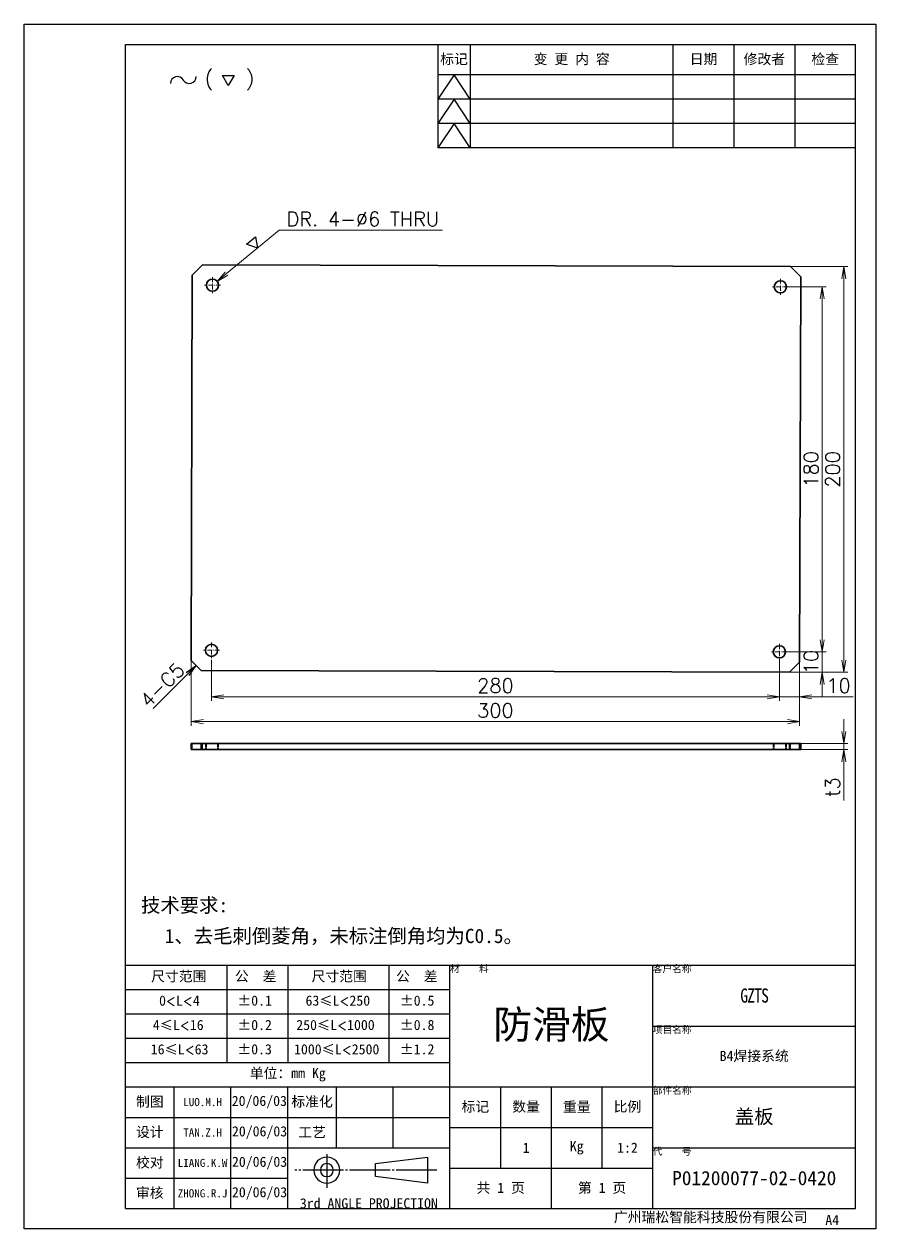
# Model space of a CAD drawing. Header units: millimetres. Extents: x -73083 to 81340, y -6859 to 6812.
# Drawn here: x 61181 to 61601, y -6850 to -6256 of the extents above; entities that cross this region are included whole.
import ezdxf

# ---------------------------------------------------------------- set-up
doc = ezdxf.new("R2010")
doc.units = ezdxf.units.MM
for name, pattern in [('AM_ISO02W050', [7.5, 6, -1.5]), ('AM_ISO08W050', [18, 12, -1.5, 3, -1.5]), ('CENTER-HOKUTO', [23, 20, -1, 1, -1]), ('DASHDOT', [18.5, 12, -3, 0.5, -3]), ('DASHED', [15, 12, -3])]:
    doc.linetypes.add(name, pattern=pattern)
for name, color, linetype in [('A4', 7, 'Continuous'), ('title_frame', 7, 'Continuous'), ('word_dim', 253, 'Continuous')]:
    doc.layers.add(name, color=color, linetype=linetype)
for name, color, linetype, lineweight in [('AM_7', 2, 'AM_ISO08W050', 25), ('AM_HID', 1, 'AM_ISO02W050', 25), ('AM_VIS', 7, 'Continuous', 50), ('SOLID LINE', 7, 'Continuous', 30)]:
    doc.layers.add(name, color=color, linetype=linetype, lineweight=lineweight)
doc.styles.get("Standard").update_dxf_attribs({"font": 'romans.shx', "bigfont": 'bigfont.shx'})
doc.dimstyles.new('STANDARD 1-2', dxfattribs={"dimscale": 2, "dimtxt": 3.5, "dimasz": 3, "dimexe": 1, "dimexo": 0, "dimgap": 1, "dimtad": 3, "dimdsep": 46, "dimtxsty": 'Standard', "dimblk1": 'OPEN', "dimblk2": 'OPEN', "dimsah": 1, "dimcen": 0, "dimclrd": 256, "dimclre": 256, "dimclrt": 3, "dimazin": 2, "dimtfac": 1, "dimtmove": 0, "dimatfit": 3, "dimldrblk": 'OPEN', "dimfxl": 0, "dimtolj": 1, "dimtzin": 0, "dimlwd": 13, "dimlwe": 13, "dimarcsym": 0})

# ---------------------------------------------------------------- blocks, each defined once
blk = doc.blocks.new('shiage0')
at = {"layer": 'word_dim', "color": 3, "linetype": 'Continuous'}
for centre, start, end in [((1.69, 0), 30, 180), ((4.61, 1.69), 210, 0)]:
    blk.add_arc(centre, 1.69, start, end, dxfattribs=at)
blk = doc.blocks.new('12')
at = {"layer": 'title_frame', "color": 3, "linetype": 'Continuous'}
blk.add_lwpolyline([(20.46, 3.03), (19.01, 5.53), (21.9, 5.53)], close=True, dxfattribs=at)
blk.add_blockref('shiage0', (6.23, 3.56), dxfattribs=at)
blk.add_text('(   )', height=3.5, dxfattribs=at).set_placement((14.64, 3.08))
blk = doc.blocks.new('_Open')
at = {"color": 0, "lineweight": -2}
for p, q in [((-1, 0.167), (0, 0)), ((-1, -0.167), (0, 0)), ((0, 0), (-1, 0))]:
    blk.add_line(p, q, dxfattribs=at)
blk = doc.blocks.new('*D714')
at = {"layer": 'DEFPOINTS', "color": 0, "ltscale": 2}
for p in [(61262.96, -6569.95), (61562.96, -6570.78), (61562.96, -6600.15)]:
    blk.add_point(p, dxfattribs=at)
at = {"layer": 'word_dim', "lineweight": 13, "ltscale": 2}
for p, q in [((61262.96, -6569.95), (61262.96, -6602.15)), ((61562.96, -6570.78), (61562.96, -6602.15)), ((61268.96, -6600.15), (61556.96, -6600.15))]:
    blk.add_line(p, q, dxfattribs=at)
at = {"layer": 'word_dim', "lineweight": 13, "ltscale": 2, "xscale": 6, "yscale": 6, "zscale": 6, "rotation": 180}
blk.add_blockref('_Open', (61262.96, -6600.15), dxfattribs=at)
at = {"layer": 'word_dim', "lineweight": 13, "ltscale": 2, "xscale": 6, "yscale": 6, "zscale": 6}
blk.add_blockref('_Open', (61562.96, -6600.15), dxfattribs=at)
at = {"layer": 'word_dim', "color": 3, "ltscale": 2, "insert": (61412.96, -6594.65), "char_height": 7, "attachment_point": 5}
blk.add_mtext('\\A1;300', dxfattribs=at)
blk = doc.blocks.new('*D715')
at = {"layer": 'DEFPOINTS', "color": 0, "ltscale": 2}
for p in [(61558.5, -6375.76), (61584.73, -6375.76), (61557.95, -6575.76)]:
    blk.add_point(p, dxfattribs=at)
at = {"layer": 'word_dim', "lineweight": 13, "ltscale": 2}
for p, q in [((61558.5, -6375.76), (61586.73, -6375.76)), ((61584.73, -6569.76), (61584.73, -6381.76)), ((61557.95, -6575.76), (61586.73, -6575.76))]:
    blk.add_line(p, q, dxfattribs=at)
at = {"layer": 'word_dim', "lineweight": 13, "ltscale": 2, "xscale": 6, "yscale": 6, "zscale": 6}
for p, rotation in [((61584.73, -6375.76), 90), ((61584.73, -6575.76), 270)]:
    blk.add_blockref('_Open', p, dxfattribs=dict(at, rotation=rotation))
at = {"layer": 'word_dim', "color": 3, "ltscale": 2, "insert": (61579.23, -6475.76), "char_height": 7, "attachment_point": 5, "rotation": 90}
blk.add_mtext('\\A1;200', dxfattribs=at)
blk = doc.blocks.new('*D716')
at = {"layer": 'DEFPOINTS', "color": 0, "ltscale": 2}
for p in [(61563.49, -6610.94), (61563.23, -6613.94), (61584.73, -6613.94)]:
    blk.add_point(p, dxfattribs=at)
at = {"layer": 'word_dim', "lineweight": 13, "ltscale": 2}
for p, q in [((61584.73, -6604.94), (61584.73, -6598.94)), ((61563.49, -6610.94), (61586.73, -6610.94)), ((61584.73, -6610.94), (61584.73, -6613.94)), ((61563.23, -6613.94), (61586.73, -6613.94)), ((61584.73, -6619.94), (61584.73, -6638.94))]:
    blk.add_line(p, q, dxfattribs=at)
at = {"layer": 'word_dim', "lineweight": 13, "ltscale": 2, "xscale": 6, "yscale": 6, "zscale": 6}
for p, rotation in [((61584.73, -6610.94), 270), ((61584.73, -6613.94), 90)]:
    blk.add_blockref('_Open', p, dxfattribs=dict(at, rotation=rotation))
at = {"layer": 'word_dim', "color": 3, "ltscale": 2, "insert": (61579.23, -6632.44), "char_height": 7, "attachment_point": 5, "rotation": 90}
blk.add_mtext('\\A1;{\\Fromans,bigfont|c134;t}3', dxfattribs=at)
blk = doc.blocks.new('*D717')
at = {"layer": 'DEFPOINTS', "color": 0, "linetype": 'Continuous', "ltscale": 2}
for p in [(61552.98, -6569.65), (61562.96, -6570.78), (61552.98, -6587.9)]:
    blk.add_point(p, dxfattribs=at)
at = {"layer": 'word_dim', "linetype": 'Continuous', "lineweight": 13, "ltscale": 2}
for p, q in [((61552.98, -6569.65), (61552.98, -6589.9)), ((61562.96, -6570.78), (61562.96, -6589.9)), ((61546.98, -6587.9), (61540.98, -6587.9)), ((61552.98, -6587.9), (61562.96, -6587.9)), ((61568.96, -6587.9), (61589.3, -6587.9))]:
    blk.add_line(p, q, dxfattribs=at)
at = {"layer": 'word_dim', "linetype": 'Continuous', "lineweight": 13, "ltscale": 2, "xscale": 6, "yscale": 6, "zscale": 6}
blk.add_blockref('_Open', (61552.98, -6587.9), dxfattribs=at)
at = {"layer": 'word_dim', "linetype": 'Continuous', "lineweight": 13, "ltscale": 2, "xscale": 6, "yscale": 6, "zscale": 6, "rotation": 180}
blk.add_blockref('_Open', (61562.96, -6587.9), dxfattribs=at)
at = {"layer": 'word_dim', "color": 3, "linetype": 'Continuous', "ltscale": 2, "insert": (61582.13, -6582.4), "char_height": 7, "attachment_point": 5}
blk.add_mtext('\\A1;10', dxfattribs=at)
blk = doc.blocks.new('*D718')
at = {"layer": 'DEFPOINTS', "color": 0, "linetype": 'Continuous', "ltscale": 2}
for p in [(61272.98, -6569.65), (61552.98, -6569.65), (61272.98, -6587.9)]:
    blk.add_point(p, dxfattribs=at)
at = {"layer": 'word_dim', "linetype": 'Continuous', "lineweight": 13, "ltscale": 2}
for p, q in [((61272.98, -6569.65), (61272.98, -6589.9)), ((61552.98, -6569.65), (61552.98, -6589.9)), ((61546.98, -6587.9), (61278.98, -6587.9))]:
    blk.add_line(p, q, dxfattribs=at)
at = {"layer": 'word_dim', "linetype": 'Continuous', "lineweight": 13, "ltscale": 2, "xscale": 6, "yscale": 6, "zscale": 6, "rotation": 180}
blk.add_blockref('_Open', (61272.98, -6587.9), dxfattribs=at)
at = {"layer": 'word_dim', "linetype": 'Continuous', "lineweight": 13, "ltscale": 2, "xscale": 6, "yscale": 6, "zscale": 6}
blk.add_blockref('_Open', (61552.98, -6587.9), dxfattribs=at)
at = {"layer": 'word_dim', "color": 3, "linetype": 'Continuous', "ltscale": 2, "insert": (61412.98, -6582.4), "char_height": 7, "attachment_point": 5}
blk.add_mtext('\\A1;280', dxfattribs=at)
blk = doc.blocks.new('*D719')
at = {"layer": 'DEFPOINTS', "color": 0, "linetype": 'Continuous', "ltscale": 2}
for p in [(61556.88, -6565.75), (61574.11, -6565.75), (61557.95, -6575.76)]:
    blk.add_point(p, dxfattribs=at)
at = {"layer": 'word_dim', "linetype": 'Continuous', "lineweight": 13, "ltscale": 2}
for p, q in [((61574.11, -6559.75), (61574.11, -6553.75)), ((61556.88, -6565.75), (61576.11, -6565.75)), ((61574.11, -6575.76), (61574.11, -6565.75)), ((61557.95, -6575.76), (61576.11, -6575.76)), ((61574.11, -6581.76), (61574.11, -6587.76))]:
    blk.add_line(p, q, dxfattribs=at)
at = {"layer": 'word_dim', "linetype": 'Continuous', "lineweight": 13, "ltscale": 2, "xscale": 6, "yscale": 6, "zscale": 6}
for p, rotation in [((61574.11, -6565.75), 270), ((61574.11, -6575.76), 90)]:
    blk.add_blockref('_Open', p, dxfattribs=dict(at, rotation=rotation))
at = {"layer": 'word_dim', "color": 3, "linetype": 'Continuous', "ltscale": 2, "insert": (61568.61, -6570.76), "char_height": 7, "attachment_point": 5, "rotation": 90}
blk.add_mtext('\\A1;10', dxfattribs=at)
blk = doc.blocks.new('*D720')
at = {"layer": 'DEFPOINTS', "color": 0, "linetype": 'Continuous', "ltscale": 2}
for p in [(61557.37, -6385.75), (61574.11, -6385.75), (61556.88, -6565.75)]:
    blk.add_point(p, dxfattribs=at)
at = {"layer": 'word_dim', "linetype": 'Continuous', "lineweight": 13, "ltscale": 2}
for p, q in [((61557.37, -6385.75), (61576.11, -6385.75)), ((61574.11, -6559.75), (61574.11, -6391.75)), ((61556.88, -6565.75), (61576.11, -6565.75))]:
    blk.add_line(p, q, dxfattribs=at)
at = {"layer": 'word_dim', "linetype": 'Continuous', "lineweight": 13, "ltscale": 2, "xscale": 6, "yscale": 6, "zscale": 6}
for p, rotation in [((61574.11, -6385.75), 90), ((61574.11, -6565.75), 270)]:
    blk.add_blockref('_Open', p, dxfattribs=dict(at, rotation=rotation))
at = {"layer": 'word_dim', "color": 3, "linetype": 'Continuous', "ltscale": 2, "insert": (61568.61, -6475.75), "char_height": 7, "attachment_point": 5, "rotation": 90}
blk.add_mtext('\\A1;180', dxfattribs=at)
blk = doc.blocks.new('*D721')
at = {"layer": 'DEFPOINTS', "color": 0, "linetype": 'Continuous', "ltscale": 2}
for p in [(61275.79, -6383.07), (61271.16, -6386.88)]:
    blk.add_point(p, dxfattribs=at)
at = {"layer": 'word_dim', "linetype": 'Continuous', "lineweight": 13, "ltscale": 2}
for p, q in [((61306.41, -6357.86), (61280.42, -6379.25)), ((61386.81, -6357.86), (61306.41, -6357.86))]:
    blk.add_line(p, q, dxfattribs=at)
at = {"layer": 'word_dim', "linetype": 'Continuous', "lineweight": 13, "ltscale": 2, "xscale": 6, "yscale": 6, "zscale": 6, "rotation": 219.4639238704422}
blk.add_blockref('_Open', (61275.79, -6383.07), dxfattribs=at)
at = {"layer": 'word_dim', "color": 3, "linetype": 'Continuous', "ltscale": 2, "insert": (61347.61, -6352.36), "char_height": 7, "attachment_point": 5}
blk.add_mtext('\\A1;DR. {\\Fromans,bigfont|c134;4}-∅6 THRU', dxfattribs=at)
blk = doc.blocks.new('shiage1')
at = {"layer": 'word_dim', "color": 3, "linetype": 'Continuous'}
for p, q in [((0, 0), (-1.44, 2.5)), ((-1.44, 2.5), (1.44, 2.5)), ((1.44, 2.5), (0, 0))]:
    blk.add_line(p, q, dxfattribs=at)

msp = doc.modelspace()

# ---------------------------------------------------------------- linework, layer by layer
at = {"layer": 'A4', "linetype": 'Continuous'}
msp.add_lwpolyline([(61180.56954, -6256.23232), (61600.56954, -6256.23232), (61600.56954, -6850.23232), (61180.56954, -6850.23232)], close=True, dxfattribs=at)
at = {"layer": 'AM_7', "linetype": 'DASHDOT', "lineweight": 13, "ltscale": 0.195}
for p, q in [((61277.37545, -6384.97439), (61269.57546, -6384.97439)), ((61273.47543, -6381.07436), (61273.47543, -6388.87435)), ((61553.47439, -6381.84987), (61553.47439, -6389.64986)), ((61557.37435, -6385.7499), (61549.57437, -6385.7499)), ((61272.97689, -6561.07369), (61272.97689, -6568.87368)), ((61552.97585, -6561.8492), (61552.97585, -6569.64919)), ((61276.87692, -6564.97365), (61269.07693, -6564.97365)), ((61556.87582, -6565.74917), (61549.07583, -6565.74917))]:
    msp.add_line(p, q, dxfattribs=at)
at = {"layer": 'AM_HID', "linetype": 'DASHED', "lineweight": 13, "ltscale": 0.075}
for p, q in [((61263.48934, -6613.94216), (61263.48934, -6610.94216)), ((61268.50314, -6613.94216), (61268.50314, -6610.94216)), ((61269.97689, -6610.94362), (61269.97689, -6613.94362)), ((61270.47543, -6610.94216), (61270.47543, -6613.94216)), ((61275.97689, -6610.94362), (61275.97689, -6613.94362)), ((61276.47543, -6610.94216), (61276.47543, -6613.94216)), ((61549.97585, -6610.94362), (61549.97585, -6613.94362)), ((61550.47439, -6610.94216), (61550.47439, -6613.94216)), ((61555.97585, -6610.94362), (61555.97585, -6613.94362)), ((61556.47439, -6610.94216), (61556.47439, -6613.94216)), ((61558.50204, -6610.94216), (61558.50204, -6613.94216))]:
    msp.add_line(p, q, dxfattribs=at)
at = {"layer": 'AM_VIS', "lineweight": 35, "ltscale": 0.176776}
msp.add_line((61268.50314, -6374.96053), (61263.48934, -6379.94668), dxfattribs=at)
at = {"layer": 'AM_VIS', "lineweight": 35}
for p, q in [((61558.50204, -6375.76375), (61268.50314, -6374.96053)), ((61262.9631, -6569.94594), (61263.48934, -6379.94668)), ((61563.48818, -6380.77761), (61562.96194, -6570.77688)), ((61267.94924, -6574.9598), (61557.94814, -6575.76296)), ((61267.94924, -6610.94375), (61557.94814, -6610.94375)), ((61267.94924, -6613.94375), (61557.94814, -6613.94375))]:
    msp.add_line(p, q, dxfattribs=at)
at = {"layer": 'AM_VIS', "lineweight": 35, "ltscale": 0.176777}
for p, q in [((61563.48818, -6380.77761), (61558.50204, -6375.76375)), ((61262.9631, -6569.94594), (61267.94924, -6574.9598))]:
    msp.add_line(p, q, dxfattribs=at)
at = {"layer": 'AM_VIS', "lineweight": 35, "ltscale": 0.176775}
msp.add_line((61562.96194, -6570.77688), (61557.94814, -6575.76296), dxfattribs=at)
at = {"layer": 'AM_VIS', "lineweight": 35, "ltscale": 0.075}
for p, q in [((61262.9631, -6610.94362), (61262.9631, -6613.94362)), ((61267.94924, -6610.94375), (61267.94924, -6613.94375)), ((61557.94814, -6613.94375), (61557.94814, -6610.94375)), ((61562.96194, -6613.94362), (61562.96194, -6610.94362)), ((61563.48818, -6610.94216), (61563.48818, -6613.94216))]:
    msp.add_line(p, q, dxfattribs=at)
at = {"layer": 'AM_VIS', "lineweight": 35, "ltscale": 0.124654}
for p, q in [((61262.9631, -6610.94362), (61267.94924, -6610.94375)), ((61262.9631, -6613.94362), (61267.94924, -6613.94375))]:
    msp.add_line(p, q, dxfattribs=at)
at = {"layer": 'AM_VIS', "lineweight": 35, "ltscale": 0.125345}
for p, q in [((61562.96194, -6610.94362), (61557.94814, -6610.94375)), ((61562.96194, -6613.94362), (61557.94814, -6613.94375))]:
    msp.add_line(p, q, dxfattribs=at)
at = {"layer": 'AM_VIS', "lineweight": 35, "ltscale": 0.013156}
for p, q in [((61563.48818, -6610.94216), (61562.96194, -6610.94362)), ((61563.48818, -6613.94216), (61562.96194, -6613.94362))]:
    msp.add_line(p, q, dxfattribs=at)
at = {"layer": 'AM_VIS', "lineweight": 35}
for centre in [(61273.47543, -6384.97439), (61553.47439, -6385.7499), (61272.97689, -6564.97365), (61552.97585, -6565.74917)]:
    msp.add_circle(centre, 3, dxfattribs=at)
at = {"layer": 'title_frame', "linetype": 'Continuous'}
for p, q in [((61230.56954, -6266.23232), (61590.56954, -6266.23232)), ((61230.56954, -6840.23232), (61230.56954, -6266.23232)), ((61384.56954, -6266.23232), (61384.56954, -6317.23232)), ((61400.56954, -6266.23232), (61400.56954, -6317.23232)), ((61500.56954, -6317.23232), (61500.56954, -6266.23232)), ((61530.56954, -6266.23232), (61530.56954, -6317.23232)), ((61560.56954, -6266.23232), (61560.56954, -6317.23232)), ((61590.56954, -6840.23232), (61590.56954, -6266.23232)), ((61590.56954, -6281.23232), (61384.56954, -6281.23232)), ((61392.56954, -6281.23232), (61384.56954, -6293.23232)), ((61400.56954, -6293.23232), (61392.56954, -6281.23232)), ((61590.56954, -6293.23232), (61384.56954, -6293.23232)), ((61392.56954, -6293.23232), (61384.56954, -6305.23232)), ((61400.56954, -6305.23232), (61392.56954, -6293.23232)), ((61590.56954, -6305.23232), (61384.56954, -6305.23232)), ((61392.56954, -6305.23232), (61384.56954, -6317.23232)), ((61400.56954, -6317.23232), (61392.56954, -6305.23232)), ((61590.56954, -6317.23232), (61384.56954, -6317.23232)), ((61230.56954, -6720.23232), (61590.56954, -6720.23232)), ((61230.56954, -6840.23232), (61230.56954, -6720.23232)), ((61280.56954, -6720.23232), (61280.56954, -6768.23232)), ((61310.56954, -6720.23232), (61310.56954, -6768.23232)), ((61360.56954, -6768.23232), (61360.56954, -6720.23232)), ((61390.56954, -6840.23232), (61390.56954, -6720.23232)), ((61490.56954, -6840.23232), (61490.56954, -6720.23232)), ((61590.56954, -6840.23232), (61590.56954, -6720.23232)), ((61230.56954, -6732.23232), (61390.56954, -6732.23232)), ((61230.56954, -6744.23232), (61390.56954, -6744.23232)), ((61490.56954, -6750.23232), (61590.56954, -6750.23232)), ((61230.56954, -6756.23232), (61390.56954, -6756.23232)), ((61230.56954, -6768.23232), (61390.56954, -6768.23232)), ((61230.56954, -6780.23232), (61590.56954, -6780.23232)), ((61254.56954, -6840.23232), (61254.56954, -6780.23232)), ((61254.56954, -6840.23232), (61254.56954, -6780.23232)), ((61282.56954, -6840.23232), (61282.56954, -6780.23232)), ((61282.56954, -6840.23232), (61282.56954, -6780.23232)), ((61310.56954, -6840.23232), (61310.56954, -6780.23232)), ((61310.56954, -6840.23232), (61310.56954, -6780.23232)), ((61334.56954, -6810.23232), (61334.56954, -6780.23232)), ((61362.56954, -6810.23232), (61362.56954, -6780.23232)), ((61415.56954, -6820.23232), (61415.56954, -6780.23232)), ((61440.56954, -6840.23232), (61440.56954, -6780.23232)), ((61465.56954, -6820.23232), (61465.56954, -6780.23232)), ((61230.56954, -6795.23232), (61390.56954, -6795.23232)), ((61390.56954, -6800.23232), (61490.56954, -6800.23232)), ((61230.56954, -6810.23232), (61390.56954, -6810.23232)), ((61490.56954, -6810.23232), (61590.56954, -6810.23232)), ((61390.56954, -6820.23232), (61490.56954, -6820.23232)), ((61230.56954, -6825.23232), (61310.56954, -6825.23232)), ((61230.56954, -6825.23232), (61310.56954, -6825.23232)), ((61230.56954, -6840.23232), (61590.56954, -6840.23232)), ((61230.56954, -6840.23232), (61590.56954, -6840.23232))]:
    msp.add_line(p, q, dxfattribs=at)
at = {"layer": 'title_frame', "color": 2, "linetype": 'CENTER-HOKUTO'}
for p, q in [((61329.83851, -6813.39549), (61329.83851, -6829.93309)), ((61384.04971, -6821.26749), (61314.03371, -6821.26749))]:
    msp.add_line(p, q, dxfattribs=at)
at = {"layer": 'title_frame', "color": 3, "linetype": 'Continuous'}
for p, q in [((61353.83851, -6818.06749), (61379.43851, -6814.86749)), ((61353.83851, -6824.46749), (61353.83851, -6818.06749)), ((61379.43851, -6814.86749), (61379.43851, -6827.66749)), ((61379.43851, -6827.66749), (61353.83851, -6824.46749))]:
    msp.add_line(p, q, dxfattribs=at)
for radius in [6.4, 3.2]:
    msp.add_arc((61329.83851, -6821.26749), radius, 0, 359.98938268, dxfattribs=at)

# ---------------------------------------------------------------- block references
at = {"layer": 'word_dim', "color": 3, "linetype": 'Continuous', "ltscale": 5, "xscale": 2, "yscale": 2, "zscale": 2}
msp.add_blockref('12', (61240.31968, -6292.6114), dxfattribs=at)
at = {"layer": 'word_dim', "color": 3, "linetype": 'Continuous', "ltscale": 2, "xscale": 2.000000000000163, "yscale": 2, "zscale": 2, "rotation": 39.46392387036241}
msp.add_blockref('shiage1', (61295.61902, -6366.74403), dxfattribs=at)

# ---------------------------------------------------------------- texts
at = {"layer": 'SOLID LINE', "ltscale": 0.5}
for s, insert, char_height, width, attachment_point in [('\\pt15;{\\fSimHei|b0|i0|c134|p2;\\C3;标记}', (61392.56954, -6273.73232), 5, 16, 5), ('\\pt15;{\\fSimHei|b0|i0|c134|p2;\\C3;变 更 内 容}', (61450.56954, -6273.73232), 5, 100, 5), ('\\pt15;{\\fSimHei|b0|i0|c134|p2;\\C3;日期}', (61515.56954, -6273.73232), 5, 30, 5), ('\\pt15;{\\fSimHei|b0|i0|c134|p2;\\C3;修改者}', (61545.56954, -6273.73232), 5, 30, 5), ('\\pt15;{\\fSimHei|b0|i0|c134|p2;\\C3;检查}', (61575.56954, -6273.73232), 5, 30, 5), ('\\pt21;{\\fSimHei|b0|i0|c134|p2;\\C3;技术要求:}', (61238.22358, -6687.14414), 7, 60.121052, 1), ('\\pt21;{\\fSimHei|b0|i0|c134|p2;\\C3;\\P1、去毛刺倒菱角，未标注倒角均为C0.5。}', (61249.92222, -6690.62656), 7, 223.1818704, 1), ('\\pt15;{\\fSimHei|b0|i0|c134|p2;\\C3;尺寸范围}', (61243.20947, -6723.17445), 5, 90.6030377, 1), ('\\pt15;{\\fSimHei|b0|i0|c134|p2;\\C3;公  差}', (61284.51695, -6723.17445), 5, 90.6030377, 1), ('\\pt15;{\\fSimHei|b0|i0|c134|p2;\\C3;尺寸范围}', (61322.30437, -6723.17445), 5, 90.6030377, 1), ('\\pt15;{\\fSimHei|b0|i0|c134|p2;\\C3;公  差}', (61363.98167, -6723.17445), 5, 90.6030377, 1), ('{\\fSimHei|b0|i0|c134|p2;\\C3;材    料}', (61390.56954, -6720.23232), 3.5, 100, 1), ('\\pt10.5;{\\fSimHei|b0|i0|c134|p2;\\C3;客户名称}', (61490.56954, -6720.23232), 3.5, 100, 1), ('\\pt15;{\\fSimHei|b0|i0|c134|p2;\\C3;0\\Fromans,bigfont|c134;\\H0.9583x;<\\fSimHei|b0|i0|c134|p2;\\H1.044x;L\\Fromans,bigfont|c134;\\H0.9583x;<\\fSimHei|b0|i0|c134|p2;\\H1.044x;4}', (61247.13061, -6735.17445), 5, 90.6030377, 1), ('\\pt15;{\\fSimHei|b0|i0|c134|p2;\\C3;%%P0.1}', (61285.73423, -6735.17445), 5, 90.6030377, 1), ('\\pt15;{\\fSimHei|b0|i0|c134|p2;\\C3;63\\H0.9583x;≤\\H1.044x;L\\Fromans,bigfont|c134;\\H0.9579x;<\\fSimHei|b0|i0|c134|p2;\\H1.044x;250}', (61319.33691, -6735.17445), 5, 90.6030377, 1), ('\\pt15;{\\fSimHei|b0|i0|c134|p2;\\C3;%%P0.5}', (61365.87488, -6735.17445), 5, 90.6030377, 1), ('{\\fSimHei|b0|i0|c134|p2;\\W0.8;\\T0.9;\\C3;GZTS}', (61540.56954, -6735.23232), 7, 100, 5), ('\\pt42;{\\fSimHei|b0|i0|c134|p2;\\C3;防滑板}', (61440.56954, -6750.23232), 14, 100, 5), ('\\pt15;{\\fSimHei|b0|i0|c134|p2;\\C3;4\\H0.9583x;≤\\H1.043x;L\\Fromans,bigfont|c134;\\H0.9588x;<\\fSimHei|b0|i0|c134|p2;\\H1.043x;16}', (61244.06257, -6747.17445), 5, 90.6030377, 1), ('\\pt15;{\\fSimHei|b0|i0|c134|p2;\\C3;%%P0.2}', (61285.73423, -6747.17445), 5, 90.6030377, 1), ('\\pt15;{\\fSimHei|b0|i0|c134|p2;\\C3;250\\H0.9583x;≤\\H1.044x;L\\Fromans,bigfont|c134;\\H0.9579x;<\\fSimHei|b0|i0|c134|p2;\\H1.044x;1000}', (61314.77163, -6747.17445), 5, 90.6030377, 1), ('\\pt15;{\\fSimHei|b0|i0|c134|p2;\\C3;%%P0.8}', (61365.87488, -6747.17445), 5, 90.6030377, 1), ('\\pt10.5;{\\fSimHei|b0|i0|c134|p2;\\C3;项目名称}', (61490.56954, -6750.23232), 3.5, 100, 1), ('\\pt15;{\\fSimHei|b0|i0|c134|p2;\\C3;16\\H0.9583x;≤\\H1.044x;L\\Fromans,bigfont|c134;\\H0.9579x;<\\fSimHei|b0|i0|c134|p2;\\H1.044x;63}', (61243.03248, -6759.17445), 5, 90.6030377, 1), ('\\pt15;{\\fSimHei|b0|i0|c134|p2;\\C3;%%P0.3}', (61285.73423, -6759.17445), 5, 90.6030377, 1), ('\\pt15;{\\fSimHei|b0|i0|c134|p2;\\C3;%%P1.2}', (61365.87488, -6759.17445), 5, 90.6030377, 1), ('{\\fSimHei|b0|i0|c134|p2;\\C3;B4焊接系统}', (61540.56954, -6765.23232), 5, 100, 5), ('\\pt15;{\\fSimHei|b0|i0|c134|p2;\\C3;单位：mm Kg}', (61310.56954, -6774.23232), 5, 160, 5), ('\\pt10.5;{\\fSimHei|b0|i0|c134|p2;\\C3;部件名称}', (61490.56954, -6780.23232), 3.5, 100, 1), ('\\pt15;{\\fSimHei|b0|i0|c134|p2;\\C3;制图}', (61242.56954, -6787.73232), 5, 24, 5), ('\\pt60;{\\fSimHei|b0|i0|c134|p2;\\C3;制图}', (61242.56954, -6787.73232), 5, 24, 5), ('\\pt288;{\\fSimHei|b0|i0|c134|p2;\\H0.8x;\\C3;LUO.M.H}', (61268.56954, -6787.73232), 5, 28, 5), ('\\pt60;{\\fSimHei|b0|i0|c134|p2;\\C3;20/06/03}', (61296.56954, -6787.73232), 5, 28, 5), ('\\pt15;{\\fSimHei|b0|i0|c134|p2;\\C3;标准化}', (61322.56954, -6787.73232), 5, 24, 5), ('\\pt15;{\\fSimHei|b0|i0|c134|p2;\\C3;标记}', (61403.06954, -6790.23232), 5, 25, 5), ('\\pt15;{\\fSimHei|b0|i0|c134|p2;\\C3;数量}', (61428.06954, -6790.23232), 5, 25, 5), ('\\pt15;{\\fSimHei|b0|i0|c134|p2;\\C3;重量}', (61453.06954, -6790.23232), 5, 25, 5), ('\\pt15;{\\fSimHei|b0|i0|c134|p2;\\C3;比例}', (61478.06954, -6790.23232), 5, 25, 5), ('{\\fSimHei|b0|i0|c134|p2;\\C3;盖板}', (61540.56954, -6795.23232), 7, 100, 5), ('\\pt15;{\\fSimHei|b0|i0|c134|p2;\\C3;设计}', (61242.56954, -6802.73232), 5, 24, 5), ('\\pt60;{\\fSimHei|b0|i0|c134|p2;\\C3;设计}', (61242.56954, -6802.73232), 5, 24, 5), ('\\pt288;{\\fSimHei|b0|i0|c134|p2;\\H0.8x;\\C3;TAN.Z.H}', (61268.56954, -6802.73232), 5, 28, 5), ('\\pt60;{\\fSimHei|b0|i0|c134|p2;\\C3;20/06/03}', (61296.67081, -6802.73232), 5, 27.7974572, 5), ('\\pt15;{\\fSimHei|b0|i0|c134|p2;\\C3;工艺}', (61322.56954, -6802.73232), 5, 24, 5), ('\\pt15;{\\fSimHei|b0|i0|c134|p2;\\C3;Kg}', (61453.06954, -6810.23232), 5, 25, 5), ('\\pt15;{\\fSimHei|b0|i0|c134|p2;\\C3;1}', (61428.06954, -6810.23232), 5, 25, 5), ('\\pt15;{\\fSimHei|b0|i0|c134|p2;\\C3;1:2}', (61478.06954, -6810.23232), 5, 25, 5), ('\\pt10.5;{\\fSimHei|b0|i0|c134|p2;\\C3;代    号}', (61490.56954, -6810.23232), 3.5, 100, 1), ('\\pt15;{\\fSimHei|b0|i0|c134|p2;\\C3;校对}', (61242.56954, -6817.73232), 5, 24, 5), ('\\pt60;{\\fSimHei|b0|i0|c134|p2;\\C3;校对}', (61242.56954, -6817.73232), 5, 24, 5), ('\\pt288;{\\fSimHei|b0|i0|c134|p2;\\H0.8x;\\C3;LIANG.K.W}', (61268.56954, -6817.73232), 5, 28, 5), ('\\pt60;{\\fSimHei|b0|i0|c134|p2;\\C3;20/06/03}', (61296.67081, -6817.73232), 5, 27.7974572, 5), ('{\\fSimHei|b0|i0|c134|p2;\\C3;P01200077-02-0420}', (61540.56954, -6825.23232), 7, 100, 5), ('\\pt15;{\\fSimHei|b0|i0|c134|p2;\\C3;审核}', (61242.56954, -6832.73232), 5, 24, 5), ('\\pt60;{\\fSimHei|b0|i0|c134|p2;\\C3;审核}', (61242.56954, -6832.73232), 5, 24, 5), ('\\pt288;{\\fSimHei|b0|i0|c134|p2;\\H0.8x;\\C3;ZHONG.R.J}', (61268.56954, -6832.73232), 5, 28, 5), ('\\pt60;{\\fSimHei|b0|i0|c134|p2;\\C3;20/06/03}', (61296.67081, -6832.73232), 5, 27.7974572, 5), ('\\pt15;{\\fSimHei|b0|i0|c134|p2;\\C3;共 1 页}', (61415.56954, -6830.23232), 5, 50, 5), ('\\pt15;{\\fSimHei|b0|i0|c134|p2;\\C3;第 1 页}', (61465.56954, -6830.23232), 5, 50, 5), ('{\\fSimHei|b0|i0|c134|p2;\\C3;3rd ANGLE PROJECTION}', (61350.56954, -6840.23232), 5, 80, 8)]:
    msp.add_mtext(s, dxfattribs=dict(at, insert=insert, char_height=char_height, width=width, attachment_point=attachment_point))
at = {"layer": 'SOLID LINE', "ltscale": 0.5, "insert": (61313.67423, -6759.17445), "char_height": 5, "width": 90.6030377, "attachment_point": 1, "line_spacing_factor": 0.72}
msp.add_mtext('\\pt15;{\\fSimHei|b0|i0|c134|p2;\\C3;1000\\H0.9583x;≤\\H1.044x;L\\Fromans,bigfont|c134;\\H0.9579x;<\\fSimHei|b0|i0|c134|p2;\\H1.044x;2500}', dxfattribs=at)
at = {"layer": 'word_dim', "color": 3, "linetype": 'Continuous', "ltscale": 2}
msp.add_text('4-C5', height=7, rotation=45, dxfattribs=at).set_placement((61241.90588, -6593.85568))
at = {"layer": 'word_dim', "linetype": 'Continuous', "char_height": 5, "width": 133.6918479, "attachment_point": 1}
for s, insert in [('\\pt15;{\\fSimHei|b0|i0|c134|p2;\\C3;广州瑞松智能科技股份有限公司}', (61471.35841, -6841.89963)), ('\\pt21;{\\fSimHei|b0|i0|c134|p2;\\C3;A4}', (61575.62368, -6843.3182))]:
    msp.add_mtext(s, dxfattribs=dict(at, insert=insert))

# ---------------------------------------------------------------- dimensions: what is measured, and where the dimension line sits
at = {"layer": 'word_dim', "linetype": 'Continuous', "ltscale": 2}
dim = msp.add_diameter_dim_2p(p1=(61271.15935, -6386.88116), p2=(61275.7915, -6383.06761), text='DR. {\\Fromans,bigfont|c134;4}-<> THRU', dimstyle='STANDARD 1-2', override={"dimtoh": 1, "dimtofl": 0}, dxfattribs=at)
dim.commit()
dim.dimension.update_dxf_attribs({"geometry": '*D721', "text_midpoint": (61347.61341, -6357.85722), "dimtype": 163})
at = {"layer": 'word_dim', "ltscale": 2}
dim = msp.add_linear_dim(base=(61584.73129, -6375.76375), p1=(61557.94814, -6575.76296), p2=(61558.50209, -6375.76375), angle=90, dimstyle='STANDARD 1-2', dxfattribs=at)
dim.commit()
dim.dimension.update_dxf_attribs({"geometry": '*D715', "text_midpoint": (61579.23129, -6475.76336)})
at = {"layer": 'word_dim', "linetype": 'Continuous', "ltscale": 2}
dim = msp.add_linear_dim(base=(61574.11124, -6385.7499), p1=(61556.87582, -6565.74917), p2=(61557.37435, -6385.7499), angle=90, dimstyle='STANDARD 1-2', dxfattribs=at)
dim.commit()
dim.dimension.update_dxf_attribs({"geometry": '*D720', "text_midpoint": (61568.61124, -6475.74953)})
dim = msp.add_linear_dim(base=(61574.11124, -6565.74917), p1=(61557.94814, -6575.76296), p2=(61556.87582, -6565.74917), angle=90, dimstyle='STANDARD 1-2', override={"dimdec": 1}, dxfattribs=at)
dim.commit()
dim.dimension.update_dxf_attribs({"geometry": '*D719', "text_midpoint": (61574.11124, -6570.75606), "dimtype": 160})
at = {"layer": 'word_dim', "ltscale": 2}
dim = msp.add_linear_dim(base=(61562.96194, -6600.14937), p1=(61262.9631, -6569.94594), p2=(61562.96194, -6570.77686), dimstyle='STANDARD 1-2', dxfattribs=at)
dim.commit()
dim.dimension.update_dxf_attribs({"geometry": '*D714', "text_midpoint": (61412.96252, -6594.64937)})
at = {"layer": 'word_dim', "linetype": 'Continuous', "ltscale": 2}
dim = msp.add_linear_dim(base=(61272.97689, -6587.90208), p1=(61552.97585, -6569.64919), p2=(61272.97689, -6569.64919), dimstyle='STANDARD 1-2', dxfattribs=at)
dim.commit()
dim.dimension.update_dxf_attribs({"geometry": '*D718', "text_midpoint": (61412.97637, -6582.40208)})
dim = msp.add_linear_dim(base=(61552.97585, -6587.90208), p1=(61562.96194, -6570.77688), p2=(61552.97585, -6569.64919), dimstyle='STANDARD 1-2', override={"dimdec": 1}, dxfattribs=at)
dim.commit()
dim.dimension.update_dxf_attribs({"geometry": '*D717', "text_midpoint": (61582.12861, -6587.90208), "dimtype": 160})
at = {"layer": 'word_dim', "ltscale": 2}
dim = msp.add_linear_dim(base=(61584.73129, -6613.94289), p1=(61563.48818, -6610.94216), p2=(61563.22506, -6613.94289), angle=90, text='{\\Fromans,bigfont|c134;t}<>', dimstyle='STANDARD 1-2', dxfattribs=at)
dim.commit()
dim.dimension.update_dxf_attribs({"geometry": '*D716', "text_midpoint": (61579.23129, -6632.44289)})

# ---------------------------------------------------------------- leaders
at = {"layer": 'word_dim', "linetype": 'Continuous'}
msp.add_leader([(61265.45617, -6572.45287), (61244.24297, -6593.66607)], dimstyle='STANDARD 1-2', dxfattribs=at)

doc.saveas('drawing.dxf')
